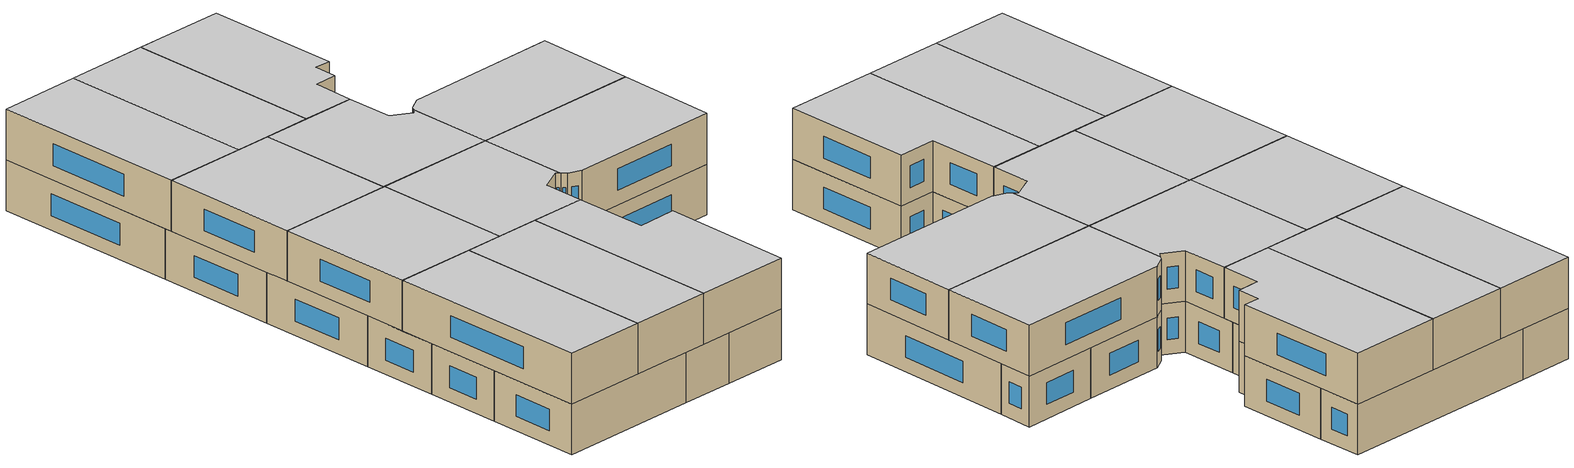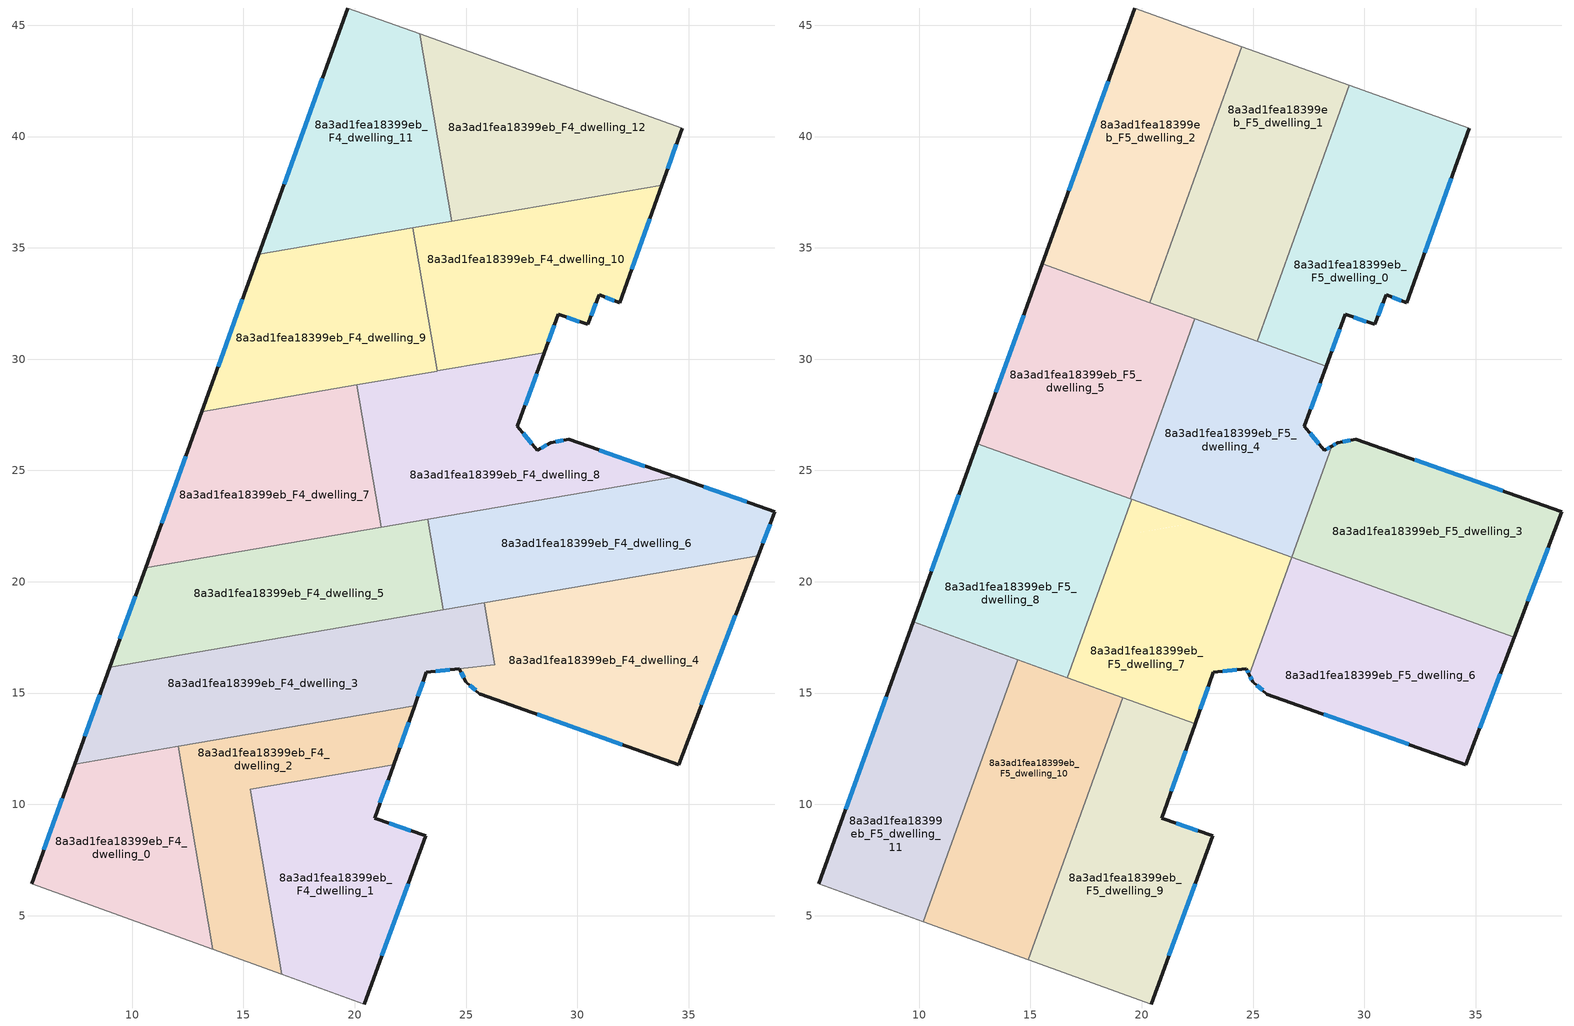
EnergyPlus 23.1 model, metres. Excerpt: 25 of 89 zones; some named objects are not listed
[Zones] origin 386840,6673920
8a3ad1fea18399eb_F4_dwelling_0
 floor to 8a3ad1fea18399eb_F3_dwelling_0 (EU_floor_Construction): 12.06,12.61 13.63,3.48 5.48,6.43 7.42,11.81 z12
 wall outside (EU_wall_Construction): 7.42,11.81 5.48,6.43 z12:15
 wall to 8a3ad1fea18399eb_F4_dwelling_2 (EU_wall_Construction): 13.63,3.48 12.06,12.61 z12:15
 wall adiabatic (EU_wall_Construction): 5.48,6.43 13.63,3.48 z12:15
 wall to 8a3ad1fea18399eb_F4_dwelling_3 (EU_wall_Construction): 12.06,12.61 7.42,11.81 z12:15
 window (EU_Window_Construction): 6.87,10.27 6.04,7.96 z12.86:14.14
8a3ad1fea18399eb_F4_dwelling_1
 floor to 8a3ad1fea18399eb_F3_dwelling_1 (EU_floor_Construction): 21.74,11.78 20.89,9.37 23.18,8.58 20.42,1.03 16.73,2.37 15.3,10.67 z12
 wall outside (EU_wall_Construction): 20.42,1.03 23.18,8.58 20.89,9.37 21.74,11.78 z12:15
 wall to 8a3ad1fea18399eb_F4_dwelling_2 (EU_wall_Construction): 21.74,11.78 15.3,10.67 16.73,2.37 z12:15
 wall adiabatic (EU_wall_Construction): 16.73,2.37 20.42,1.03 z12:15
 window (EU_Window_Construction): 21.13,10.06 21.5,11.09 / 22.53,8.81 21.55,9.15 / 21.21,3.19 22.39,6.43 z12.86:14.14
8a3ad1fea18399eb_F4_dwelling_10
 floor to 8a3ad1fea18399eb_F3_dwelling_10 (EU_floor_Construction): 33.8,37.82 31.91,32.53 30.98,32.88 30.47,31.56 29.15,32.01 28.52,30.29 23.71,29.47 22.6,35.89 z12
 wall outside (EU_wall_Construction): 28.52,30.29 29.15,32.01 30.47,31.56 30.98,32.88 31.91,32.53 33.8,37.82 z12:15
 wall to 8a3ad1fea18399eb_F4_dwelling_9 (EU_wall_Construction): 22.6,35.89 23.71,29.47 z12:15
 wall to 8a3ad1fea18399eb_F4_dwelling_8 (EU_wall_Construction): 23.71,29.47 28.52,30.29 z12:15
 wall to 8a3ad1fea18399eb_F4_dwelling_12 (EU_wall_Construction): 33.8,37.82 24.36,36.2 z12:15
 wall to 8a3ad1fea18399eb_F4_dwelling_11 (EU_wall_Construction): 24.36,36.2 22.6,35.89 z12:15
 window (EU_Window_Construction): 31.25,32.78 31.65,32.63 / 30.62,31.94 30.84,32.51 / 29.53,31.88 30.09,31.69 / 28.7,30.78 28.97,31.52 / 32.45,34.04 33.26,36.31 z12.86:14.14
 ceiling adiabatic (EU_roof_Construction): 27.21,30.07 23.37,31.45 23.71,29.47 z15
8a3ad1fea18399eb_F4_dwelling_11
 floor to 8a3ad1fea18399eb_F3_dwelling_11 (EU_floor_Construction): 22.92,44.61 24.36,36.2 15.68,34.7 19.68,45.77 z12
 wall outside (EU_wall_Construction): 19.68,45.77 15.68,34.7 z12:15
 wall adiabatic (EU_wall_Construction): 22.92,44.61 19.68,45.77 z12:15
 wall to 8a3ad1fea18399eb_F4_dwelling_12 (EU_wall_Construction): 24.36,36.2 22.92,44.61 z12:15
 wall to 8a3ad1fea18399eb_F4_dwelling_9 (EU_wall_Construction): 15.68,34.7 22.6,35.89 z12:15
 window (EU_Window_Construction): 18.53,42.61 16.82,37.86 z12.86:14.14
8a3ad1fea18399eb_F4_dwelling_12
 floor to 8a3ad1fea18399eb_F3_dwelling_12 (EU_floor_Construction): 34.71,40.37 33.8,37.82 24.36,36.2 22.92,44.61 z12
 wall outside (EU_wall_Construction): 33.8,37.82 34.71,40.37 z12:15
 wall adiabatic (EU_wall_Construction): 34.71,40.37 22.92,44.61 z12:15
 window (EU_Window_Construction): 34.06,38.55 34.45,39.64 z12.86:14.14
8a3ad1fea18399eb_F4_dwelling_2
 floor to 8a3ad1fea18399eb_F3_dwelling_2 (EU_floor_Construction): 22.69,14.43 21.74,11.78 15.3,10.67 16.73,2.37 13.63,3.48 12.06,12.61 z12
 wall outside (EU_wall_Construction): 21.74,11.78 22.69,14.43 z12:15
 wall adiabatic (EU_wall_Construction): 13.63,3.48 16.73,2.37 z12:15
 wall to 8a3ad1fea18399eb_F4_dwelling_3 (EU_wall_Construction): 22.69,14.43 12.06,12.61 z12:15
 window (EU_Window_Construction): 22.01,12.54 22.42,13.68 z12.86:14.14
8a3ad1fea18399eb_F4_dwelling_3
 floor to 8a3ad1fea18399eb_F3_dwelling_3 (EU_floor_Construction): 25.82,19.05 26.3,16.27 24.69,16.09 23.22,15.94 22.69,14.43 7.42,11.81 8.99,16.16 z12
 wall outside (EU_wall_Construction): 22.69,14.43 23.22,15.94 24.69,16.09 / 8.99,16.16 7.42,11.81 z12:15
 wall to 8a3ad1fea18399eb_F4_dwelling_4 (EU_wall_Construction): 24.7,16.09 26.3,16.27 25.82,19.05 z12:15
 wall to 8a3ad1fea18399eb_F4_dwelling_5 (EU_wall_Construction): 23.98,18.74 8.99,16.16 z12:15
 wall to 8a3ad1fea18399eb_F4_dwelling_6 (EU_wall_Construction): 25.82,19.05 23.98,18.74 z12:15
 window (EU_Window_Construction): 22.84,14.86 23.07,15.51 / 8.54,14.91 7.87,13.05 / 23.64,15.98 24.27,16.05 z12.86:14.14
8a3ad1fea18399eb_F4_dwelling_4
 floor to 8a3ad1fea18399eb_F3_dwelling_4 (EU_floor_Construction): 38.12,21.17 34.56,11.78 25.66,14.95 25.63,14.96 24.99,15.52 24.7,16.1 26.3,16.27 25.83,19.05 z12
 wall outside (EU_wall_Construction): 24.7,16.09 24.99,15.52 25.63,14.96 25.66,14.95 34.56,11.78 38.12,21.17 z12:15
 wall to 8a3ad1fea18399eb_F4_dwelling_6 (EU_wall_Construction): 38.12,21.17 25.83,19.05 z12:15
 window (EU_Window_Construction): 28.2,14.04 32.01,12.69 / 25.17,15.36 25.44,15.12 / 24.78,15.93 24.91,15.68 / 35.58,14.46 37.11,18.49 z12.86:14.14
 ceiling adiabatic (EU_roof_Construction): 36.73,17.5 38.12,21.17 25.83,19.05 25.88,18.74 26.01,19.08 30.29,19.82 z15
8a3ad1fea18399eb_F4_dwelling_5
 floor to 8a3ad1fea18399eb_F3_dwelling_5 (EU_floor_Construction): 23.28,22.8 23.98,18.74 8.99,16.16 10.6,20.62 z12
 wall outside (EU_wall_Construction): 10.6,20.62 8.99,16.16 z12:15
 wall to 8a3ad1fea18399eb_F4_dwelling_6 (EU_wall_Construction): 23.98,18.74 23.28,22.8 z12:15
 wall to 8a3ad1fea18399eb_F4_dwelling_7 (EU_wall_Construction): 21.2,22.44 10.6,20.62 z12:15
 wall to 8a3ad1fea18399eb_F4_dwelling_8 (EU_wall_Construction): 23.28,22.8 21.2,22.44 z12:15
 window (EU_Window_Construction): 10.14,19.34 9.45,17.43 z12.86:14.14
8a3ad1fea18399eb_F4_dwelling_6
 floor to 8a3ad1fea18399eb_F3_dwelling_6 (EU_floor_Construction): 38.88,23.15 38.12,21.17 23.98,18.74 23.28,22.8 34.41,24.71 z12
 wall outside (EU_wall_Construction): 38.12,21.17 38.88,23.15 34.41,24.71 z12:15
 wall to 8a3ad1fea18399eb_F4_dwelling_8 (EU_wall_Construction): 34.41,24.71 23.28,22.8 z12:15
 window (EU_Window_Construction): 38.34,21.74 38.66,22.59 / 37.6,23.6 35.69,24.27 z12.86:14.14
 ceiling adiabatic (EU_roof_Construction): 26.73,21.1 27.61,23.54 23.28,22.8 23.37,22.32 z15
8a3ad1fea18399eb_F4_dwelling_7
 floor to 8a3ad1fea18399eb_F3_dwelling_7 (EU_floor_Construction): 20.09,28.84 21.2,22.44 10.6,20.62 13.14,27.65 z12
 wall outside (EU_wall_Construction): 13.14,27.65 10.6,20.62 z12:15
 wall to 8a3ad1fea18399eb_F4_dwelling_8 (EU_wall_Construction): 21.2,22.44 20.09,28.84 z12:15
 wall to 8a3ad1fea18399eb_F4_dwelling_9 (EU_wall_Construction): 20.09,28.84 13.14,27.65 z12:15
 window (EU_Window_Construction): 12.41,25.64 11.33,22.63 z12.86:14.14
 ceiling adiabatic (EU_roof_Construction): 21.07,23.14 20.09,28.84 13.14,27.65 10.6,20.62 18.95,22.05 19.54,23.7 z15
8a3ad1fea18399eb_F4_dwelling_8
 floor to 8a3ad1fea18399eb_F3_dwelling_8 (EU_floor_Construction): 34.41,24.71 21.2,22.44 20.09,28.84 28.52,30.29 27.31,26.98 28.21,25.9 28.8,26.25 29.6,26.4 z12
 wall outside (EU_wall_Construction): 34.41,24.71 29.6,26.4 28.8,26.25 28.21,25.9 27.31,26.98 28.52,30.29 z12:15
 wall to 8a3ad1fea18399eb_F4_dwelling_9 (EU_wall_Construction): 23.71,29.47 20.09,28.84 z12:15
 window (EU_Window_Construction): 27.65,27.93 28.17,29.35 / 27.95,26.21 27.57,26.67 / 28.63,26.15 28.38,26 / 29.38,26.36 29.03,26.29 / 33.04,25.2 30.98,25.92 z12.86:14.14
8a3ad1fea18399eb_F4_dwelling_9
 floor to 8a3ad1fea18399eb_F3_dwelling_9 (EU_floor_Construction): 22.6,35.89 23.71,29.47 13.14,27.65 15.68,34.7 z12
 wall outside (EU_wall_Construction): 15.68,34.7 13.14,27.65 z12:15
 window (EU_Window_Construction): 14.95,32.69 13.86,29.66 z12.86:14.14
 ceiling adiabatic (EU_roof_Construction): 23.71,29.47 23.37,31.45 15.53,34.28 13.14,27.65 z15
8a3ad1fea18399eb_F5_dwelling_0
 floor to 8a3ad1fea18399eb_F4_dwelling_10 (EU_floor_Construction): 33.8,37.82 31.91,32.53 30.98,32.88 30.47,31.56 29.15,32.01 28.52,30.29 27.21,30.07 25.18,30.8 27.31,36.7 z15
 floor to 8a3ad1fea18399eb_F4_dwelling_12 (EU_floor_Construction): 34.71,40.37 33.8,37.82 27.31,36.7 29.33,42.31 z15
 floor to 8a3ad1fea18399eb_F4_dwelling_8 (EU_floor_Construction): 28.52,30.29 28.29,29.68 27.21,30.07 z15
 wall outside (EU_wall_Construction): 28.29,29.68 29.15,32.01 30.47,31.56 30.98,32.88 31.91,32.53 34.71,40.37 z15:18
 wall to 8a3ad1fea18399eb_F5_dwelling_1 (EU_wall_Construction): 29.33,42.31 25.18,30.8 z15:18
 wall adiabatic (EU_wall_Construction): 34.71,40.37 29.33,42.31 z15:18
 wall to 8a3ad1fea18399eb_F5_dwelling_4 (EU_wall_Construction): 25.18,30.8 28.29,29.68 z15:18
 window (EU_Window_Construction): 32.71,34.77 33.91,38.13 / 31.25,32.78 31.65,32.63 / 30.62,31.94 30.84,32.51 / 29.53,31.88 30.09,31.69 / 28.54,30.34 28.9,31.34 z15.86:17.14
 ceiling to 8a3ad1fea18399eb_F6_dwelling_0 (EU_floor_Construction): 31.91,32.53 34.71,40.37 29.33,42.31 25.18,30.8 28.29,29.68 29.15,32.01 30.47,31.56 30.98,32.88 z18
8a3ad1fea18399eb_F5_dwelling_1
 floor to 8a3ad1fea18399eb_F4_dwelling_12 (EU_floor_Construction): 29.33,42.31 27.31,36.7 24.36,36.2 23.5,41.25 24.5,44.04 z15
 floor to 8a3ad1fea18399eb_F4_dwelling_10 (EU_floor_Construction): 27.31,36.7 25.18,30.8 23.37,31.45 22.6,35.89 z15
 floor to 8a3ad1fea18399eb_F4_dwelling_11 (EU_floor_Construction): 23.5,41.25 24.36,36.2 21.5,35.7 z15
 floor to 8a3ad1fea18399eb_F4_dwelling_9 (EU_floor_Construction): 22.6,35.89 23.37,31.45 20.36,32.54 21.5,35.7 z15
 wall to 8a3ad1fea18399eb_F5_dwelling_2 (EU_wall_Construction): 24.5,44.04 20.36,32.54 z15:18
 wall adiabatic (EU_wall_Construction): 29.33,42.31 24.5,44.04 z15:18
 wall to 8a3ad1fea18399eb_F5_dwelling_5 (EU_wall_Construction): 20.36,32.54 22.39,31.81 z15:18
 wall to 8a3ad1fea18399eb_F5_dwelling_4 (EU_wall_Construction): 22.39,31.81 25.18,30.8 z15:18
 ceiling to 8a3ad1fea18399eb_F6_dwelling_1 (EU_floor_Construction): 25.18,30.8 29.33,42.31 24.5,44.04 20.36,32.54 z18
8a3ad1fea18399eb_F5_dwelling_10
 floor to 8a3ad1fea18399eb_F4_dwelling_2 (EU_floor_Construction): 18.78,13.76 17.83,11.11 15.3,10.67 16.06,6.22 14.91,3.02 13.63,3.48 12.38,10.77 13.1,12.79 z15
 floor to 8a3ad1fea18399eb_F4_dwelling_0 (EU_floor_Construction): 12.38,10.77 13.63,3.48 10.2,4.72 z15
 floor to 8a3ad1fea18399eb_F4_dwelling_1 (EU_floor_Construction): 17.83,11.11 16.06,6.22 15.3,10.67 z15
 floor to 8a3ad1fea18399eb_F4_dwelling_3 (EU_floor_Construction): 19.15,14.79 18.78,13.76 13.1,12.79 14.44,16.49 z15
 wall to 8a3ad1fea18399eb_F5_dwelling_9 (EU_wall_Construction): 14.91,3.02 19.15,14.79 z15:18
 wall adiabatic (EU_wall_Construction): 10.2,4.72 14.91,3.02 z15:18
 wall to 8a3ad1fea18399eb_F5_dwelling_11 (EU_wall_Construction): 14.44,16.49 10.2,4.72 z15:18
 wall to 8a3ad1fea18399eb_F5_dwelling_7 (EU_wall_Construction): 19.15,14.79 16.66,15.69 z15:18
 wall to 8a3ad1fea18399eb_F5_dwelling_8 (EU_wall_Construction): 16.66,15.69 14.44,16.49 z15:18
 ceiling to 8a3ad1fea18399eb_F6_dwelling_10 (EU_floor_Construction): 14.91,3.02 19.15,14.79 14.44,16.49 10.2,4.72 z18
8a3ad1fea18399eb_F5_dwelling_11
 floor to 8a3ad1fea18399eb_F4_dwelling_0 (EU_floor_Construction): 12.06,12.61 12.38,10.77 10.2,4.72 5.48,6.43 7.42,11.81 z15
 floor to 8a3ad1fea18399eb_F4_dwelling_3 (EU_floor_Construction): 14.44,16.49 13.1,12.79 7.42,11.81 8.99,16.16 13.31,16.9 z15
 floor to 8a3ad1fea18399eb_F4_dwelling_2 (EU_floor_Construction): 13.1,12.79 12.38,10.77 12.06,12.61 z15
 floor to 8a3ad1fea18399eb_F4_dwelling_5 (EU_floor_Construction): 13.31,16.9 8.99,16.16 9.73,18.19 z15
 wall outside (EU_wall_Construction): 9.73,18.19 5.48,6.43 z15:18
 wall adiabatic (EU_wall_Construction): 5.48,6.43 10.2,4.72 z15:18
 wall to 8a3ad1fea18399eb_F5_dwelling_8 (EU_wall_Construction): 14.44,16.49 9.73,18.19 z15:18
 window (EU_Window_Construction): 8.51,14.83 6.69,9.79 z15.86:17.14
 ceiling to 8a3ad1fea18399eb_F6_dwelling_11 (EU_floor_Construction): 10.2,4.72 14.44,16.49 9.73,18.19 5.48,6.43 z18
8a3ad1fea18399eb_F5_dwelling_2
 floor to 8a3ad1fea18399eb_F4_dwelling_11 (EU_floor_Construction): 22.92,44.61 23.5,41.25 21.5,35.7 15.68,34.7 19.68,45.77 z15
 floor to 8a3ad1fea18399eb_F4_dwelling_9 (EU_floor_Construction): 21.5,35.7 20.36,32.54 15.53,34.28 15.68,34.7 z15
 floor to 8a3ad1fea18399eb_F4_dwelling_12 (EU_floor_Construction): 24.5,44.04 23.5,41.25 22.92,44.61 z15
 wall outside (EU_wall_Construction): 19.68,45.77 15.53,34.28 z15:18
 wall adiabatic (EU_wall_Construction): 24.5,44.04 19.68,45.77 z15:18
 wall to 8a3ad1fea18399eb_F5_dwelling_5 (EU_wall_Construction): 15.53,34.28 20.36,32.54 z15:18
 window (EU_Window_Construction): 18.49,42.49 16.71,37.57 z15.86:17.14
 ceiling to 8a3ad1fea18399eb_F6_dwelling_2 (EU_floor_Construction): 20.36,32.54 24.5,44.04 19.68,45.77 15.53,34.28 z18
8a3ad1fea18399eb_F5_dwelling_3
 floor to 8a3ad1fea18399eb_F4_dwelling_6 (EU_floor_Construction): 38.88,23.15 38.12,21.17 30.29,19.82 26.73,21.1 27.61,23.54 34.41,24.71 z15
 floor adiabatic (EU_floor_Construction): 38.12,21.17 36.73,17.5 30.29,19.82 z15
 floor to 8a3ad1fea18399eb_F4_dwelling_8 (EU_floor_Construction): 34.41,24.71 27.61,23.54 28.53,26.09 28.8,26.25 29.6,26.4 z15
 wall outside (EU_wall_Construction): 36.73,17.5 38.88,23.15 29.6,26.4 28.8,26.25 28.53,26.09 z15:18
 wall to 8a3ad1fea18399eb_F5_dwelling_6 (EU_wall_Construction): 26.73,21.1 36.73,17.5 z15:18
 wall to 8a3ad1fea18399eb_F5_dwelling_4 (EU_wall_Construction): 28.53,26.09 26.73,21.1 z15:18
 window (EU_Window_Construction): 37.34,19.11 38.26,21.54 / 28.73,26.21 28.61,26.14 / 29.38,26.36 29.03,26.29 / 36.23,24.08 32.25,25.47 z15.86:17.14
 ceiling to 8a3ad1fea18399eb_F6_dwelling_3 (EU_floor_Construction): 36.73,17.5 38.88,23.15 29.6,26.4 28.8,26.25 28.53,26.09 26.73,21.1 z18
8a3ad1fea18399eb_F5_dwelling_4
 floor to 8a3ad1fea18399eb_F4_dwelling_8 (EU_floor_Construction): 28.29,29.68 27.31,26.98 28.21,25.9 28.53,26.09 27.61,23.54 22.44,22.65 21.07,23.14 20.49,26.54 21.4,29.07 27.21,30.07 z15
 floor adiabatic (EU_floor_Construction): 27.21,30.07 21.4,29.07 20.49,26.54 21.07,23.14 19.47,23.72 22.39,31.81 z15; 27.61,23.54 26.73,21.1 23.37,22.32 23.28,22.8 z15
 floor to 8a3ad1fea18399eb_F4_dwelling_5 (EU_floor_Construction): 23.28,22.8 23.37,22.32 22.44,22.65 z15
 wall outside (EU_wall_Construction): 28.53,26.09 28.21,25.9 27.31,26.98 28.29,29.68 z15:18
 wall to 8a3ad1fea18399eb_F5_dwelling_5 (EU_wall_Construction): 22.39,31.81 19.47,23.72 z15:18
 wall to 8a3ad1fea18399eb_F5_dwelling_7 (EU_wall_Construction): 19.54,23.7 26.73,21.1 z15:18
 wall to 8a3ad1fea18399eb_F5_dwelling_8 (EU_wall_Construction): 19.47,23.72 19.54,23.7 z15:18
 window (EU_Window_Construction): 27.59,27.75 28.01,28.91 / 27.95,26.21 27.57,26.67 / 28.44,26.03 28.3,25.95 z15.86:17.14
 ceiling to 8a3ad1fea18399eb_F6_dwelling_4 (EU_floor_Construction): 26.73,21.1 28.53,26.09 28.21,25.9 27.31,26.98 28.29,29.68 22.39,31.81 19.47,23.72 z18
8a3ad1fea18399eb_F5_dwelling_5
 floor to 8a3ad1fea18399eb_F4_dwelling_8 (EU_floor_Construction): 21.4,29.07 20.49,26.54 20.09,28.84 z15
 floor adiabatic (EU_floor_Construction): 22.39,31.81 21.4,29.07 20.09,28.84 20.49,26.54 19.47,23.72 12.61,26.2 15.53,34.28 z15
 wall outside (EU_wall_Construction): 15.53,34.28 12.61,26.2 z15:18
 wall to 8a3ad1fea18399eb_F5_dwelling_8 (EU_wall_Construction): 12.61,26.2 19.47,23.72 z15:18
 window (EU_Window_Construction): 14.7,31.97 13.45,28.51 z15.86:17.14
 ceiling to 8a3ad1fea18399eb_F6_dwelling_5 (EU_floor_Construction): 19.47,23.72 22.39,31.81 15.53,34.28 12.61,26.2 z18
8a3ad1fea18399eb_F5_dwelling_6
 floor to 8a3ad1fea18399eb_F4_dwelling_4 (EU_floor_Construction): 36.73,17.5 34.56,11.78 25.66,14.95 25.63,14.96 24.99,15.52 24.83,15.83 24.94,16.13 26.3,16.27 25.88,18.74 26.01,19.08 30.29,19.82 z15
 floor to 8a3ad1fea18399eb_F4_dwelling_3 (EU_floor_Construction): 25.88,18.73 26.3,16.27 24.94,16.13 z15
 floor to 8a3ad1fea18399eb_F4_dwelling_6 (EU_floor_Construction): 30.29,19.82 26.01,19.08 26.73,21.1 z15
 wall outside (EU_wall_Construction): 24.83,15.83 24.99,15.52 25.63,14.96 34.56,11.78 36.73,17.5 z15:18
 wall to 8a3ad1fea18399eb_F5_dwelling_7 (EU_wall_Construction): 26.73,21.1 24.83,15.83 z15:18
 window (EU_Window_Construction): 35.18,13.41 36.11,15.86 / 28.18,14.05 32.01,12.69 / 25.17,15.36 25.44,15.12 / 24.88,15.74 24.95,15.61 z15.86:17.14
 ceiling to 8a3ad1fea18399eb_F6_dwelling_6 (EU_floor_Construction): 34.56,11.78 36.73,17.5 26.73,21.1 24.83,15.83 24.99,15.52 25.63,14.96 z18
8a3ad1fea18399eb_F5_dwelling_7
 floor to 8a3ad1fea18399eb_F4_dwelling_3 (EU_floor_Construction): 25.82,19.05 25.88,18.73 24.94,16.12 23.22,15.94 22.69,14.43 20.96,14.14 16.66,15.69 17.34,17.59 z15
 floor to 8a3ad1fea18399eb_F4_dwelling_4 (EU_floor_Construction): 24.94,16.12 24.83,15.83 24.7,16.1 z15
 floor to 8a3ad1fea18399eb_F4_dwelling_5 (EU_floor_Construction): 23.37,22.32 23.98,18.74 17.34,17.59 18.95,22.05 22.44,22.65 z15
 floor to 8a3ad1fea18399eb_F4_dwelling_2 (EU_floor_Construction): 22.69,14.43 22.4,13.62 20.96,14.14 z15
 floor to 8a3ad1fea18399eb_F4_dwelling_6 (EU_floor_Construction): 26.73,21.1 26.01,19.08 23.98,18.74 23.37,22.32 z15
 floor to 8a3ad1fea18399eb_F4_dwelling_7 (EU_floor_Construction): 21.07,23.14 21.2,22.44 18.95,22.05 19.54,23.7 z15
 floor to 8a3ad1fea18399eb_F4_dwelling_8 (EU_floor_Construction): 22.44,22.65 21.2,22.44 21.07,23.14 z15
 floor adiabatic (EU_floor_Construction): 26.01,19.08 25.88,18.74 25.83,19.05 z15
 wall outside (EU_wall_Construction): 22.4,13.62 23.22,15.94 24.7,16.09 24.83,15.83 z15:18
 wall to 8a3ad1fea18399eb_F5_dwelling_8 (EU_wall_Construction): 19.54,23.7 16.66,15.69 z15:18
 wall to 8a3ad1fea18399eb_F5_dwelling_9 (EU_wall_Construction): 19.15,14.79 22.4,13.62 z15:18
 window (EU_Window_Construction): 24.74,16.02 24.79,15.91 / 23.64,15.98 24.28,16.05 / 22.63,14.28 22.99,15.28 z15.86:17.14
 ceiling to 8a3ad1fea18399eb_F6_dwelling_7 (EU_floor_Construction): 24.83,15.83 26.73,21.1 19.54,23.7 16.66,15.69 22.4,13.62 23.22,15.94 24.7,16.09 z18
8a3ad1fea18399eb_F5_dwelling_8
 floor to 8a3ad1fea18399eb_F4_dwelling_5 (EU_floor_Construction): 18.95,22.05 17.34,17.59 13.31,16.9 9.73,18.19 10.6,20.62 z15
 floor adiabatic (EU_floor_Construction): 19.54,23.7 18.95,22.05 10.6,20.62 12.61,26.2 z15
 floor to 8a3ad1fea18399eb_F4_dwelling_3 (EU_floor_Construction): 17.34,17.59 16.66,15.69 13.31,16.9 z15
 wall outside (EU_wall_Construction): 12.61,26.2 9.73,18.19 z15:18
 window (EU_Window_Construction): 11.79,23.91 10.55,20.48 z15.86:17.14
 ceiling to 8a3ad1fea18399eb_F6_dwelling_8 (EU_floor_Construction): 16.66,15.69 19.54,23.7 12.61,26.2 9.73,18.19 z18
8a3ad1fea18399eb_F5_dwelling_9
 floor to 8a3ad1fea18399eb_F4_dwelling_1 (EU_floor_Construction): 21.74,11.78 20.89,9.37 23.18,8.58 20.42,1.03 16.73,2.37 16.06,6.22 17.83,11.11 z15
 floor to 8a3ad1fea18399eb_F4_dwelling_2 (EU_floor_Construction): 22.4,13.62 21.74,11.78 17.83,11.11 18.78,13.76 20.96,14.14 z15; 16.06,6.22 16.73,2.37 14.91,3.02 z15
 floor to 8a3ad1fea18399eb_F4_dwelling_3 (EU_floor_Construction): 20.96,14.14 18.78,13.76 19.15,14.79 z15
 wall outside (EU_wall_Construction): 20.42,1.03 23.18,8.58 20.89,9.37 22.4,13.62 z15:18
 wall adiabatic (EU_wall_Construction): 14.91,3.02 20.42,1.03 z15:18
 window (EU_Window_Construction): 21.32,10.59 21.97,12.41 / 22.53,8.81 21.55,9.15 / 21.21,3.19 22.39,6.43 z15.86:17.14
 ceiling to 8a3ad1fea18399eb_F6_dwelling_9 (EU_floor_Construction): 20.42,1.03 23.18,8.58 20.89,9.37 22.4,13.62 19.15,14.79 14.91,3.02 z18
[Building]
EU S2 Campaign: North Axis=0; Terrain=City; Solar Distribution=FullExterior
[Site:Location]
Helsinki-Vantaa.AP: Latitude=60.317; Longitude=24.963; Time Zone=2; Elevation=54.6
[SizingPeriod:WeatherFileDays]
AnnualSizingPeriod: Begin Month=1; Begin Day of Month=1; End Month=12; End Day of Month=31; Day of Week for Start Day=Monday; Use Weather File Daylight Saving Period=No; Use Weather File Rain and Snow Indicators=No
[MATERIAL]
EU_InternalMass_Material: Roughness=MediumRough; Thickness=0.1; Conductivity=1; Density=1800; Specific Heat=900; Thermal Absorptance=0.9; Solar Absorptance=0.7; Visible Absorptance=0.7
[MATERIAL:NOMASS] Roughness=MediumRough; Thermal Absorptance=0.9; Solar Absorptance=0.7; Visible Absorptance=0.7
Name | Thermal Resistance
EU_wall_NoMass | 1.10183
EU_roof_NoMass; EU_floor_NoMass | 1.70606
[WINDOWMATERIAL:SIMPLEGLAZINGSYSTEM]
EU_Window_SimpleGlazing: UFactor=3.11035; Solar Heat Gain Coefficient=0.8; Visible Transmittance=0.8
[CONSTRUCTION]
EU_wall_Construction: EU_wall_NoMass
EU_roof_Construction: EU_roof_NoMass
EU_floor_Construction: EU_floor_NoMass
EU_Window_Construction: EU_Window_SimpleGlazing
EU_InternalMass_Construction: EU_InternalMass_Material
[ZONE] Type=1; Multiplier=1; Ceiling Height=autocalculate; Floor Area=autocalculate; Part of Total Floor Area=Yes
Name | Volume
8a3ad1fea18399eb_F4_dwelling_0 | 139.704
8a3ad1fea18399eb_F5_dwelling_0 | 188.061
8a3ad1fea18399eb_F4_dwelling_1 | 165.212
8a3ad1fea18399eb_F5_dwelling_1 | 188.112
8a3ad1fea18399eb_F4_dwelling_10 | 173.615
8a3ad1fea18399eb_F5_dwelling_10 | 188.064
8a3ad1fea18399eb_F4_dwelling_11 | 173.622
8a3ad1fea18399eb_F5_dwelling_11 | 188.051
8a3ad1fea18399eb_F4_dwelling_12 | 173.599
8a3ad1fea18399eb_F4_dwelling_2 | 139.725
8a3ad1fea18399eb_F5_dwelling_2 | 188.063
8a3ad1fea18399eb_F4_dwelling_3 | 206.109
8a3ad1fea18399eb_F5_dwelling_3 | 191.34
8a3ad1fea18399eb_F4_dwelling_4 | 217.296
8a3ad1fea18399eb_F5_dwelling_4 | 184.802
8a3ad1fea18399eb_F4_dwelling_5 | 173.637
8a3ad1fea18399eb_F5_dwelling_5 | 188.065
8a3ad1fea18399eb_F4_dwelling_6 | 173.614
8a3ad1fea18399eb_F5_dwelling_6 | 194.025
8a3ad1fea18399eb_F4_dwelling_7; 8a3ad1fea18399eb_F4_dwelling_8 | 173.591
8a3ad1fea18399eb_F5_dwelling_7 | 182.13
8a3ad1fea18399eb_F5_dwelling_8 | 188.081
8a3ad1fea18399eb_F4_dwelling_9 | 173.61
8a3ad1fea18399eb_F5_dwelling_9 | 188.106
[INTERNALMASS] Construction=EU_InternalMass_Construction
Name | Zone or ZoneList | Surface Area
8a3ad1fea18399eb_F4_dwelling_0_EU_InternalMass | 8a3ad1fea18399eb_F4_dwelling_0 | 46.5657
8a3ad1fea18399eb_F4_dwelling_1_EU_InternalMass | 8a3ad1fea18399eb_F4_dwelling_1 | 55.0704
8a3ad1fea18399eb_F4_dwelling_2_EU_InternalMass | 8a3ad1fea18399eb_F4_dwelling_2 | 46.5749
8a3ad1fea18399eb_F4_dwelling_3_EU_InternalMass | 8a3ad1fea18399eb_F4_dwelling_3 | 68.6977
8a3ad1fea18399eb_F4_dwelling_4_EU_InternalMass | 8a3ad1fea18399eb_F4_dwelling_4 | 72.4347
8a3ad1fea18399eb_F4_dwelling_5_EU_InternalMass | 8a3ad1fea18399eb_F4_dwelling_5 | 57.8784
8a3ad1fea18399eb_F4_dwelling_6_EU_InternalMass | 8a3ad1fea18399eb_F4_dwelling_6 | 57.871
8a3ad1fea18399eb_F4_dwelling_7_EU_InternalMass | 8a3ad1fea18399eb_F4_dwelling_7 | 57.8636
8a3ad1fea18399eb_F4_dwelling_8_EU_InternalMass | 8a3ad1fea18399eb_F4_dwelling_8 | 57.8677
8a3ad1fea18399eb_F4_dwelling_9_EU_InternalMass | 8a3ad1fea18399eb_F4_dwelling_9 | 57.87
8a3ad1fea18399eb_F4_dwelling_10_EU_InternalMass | 8a3ad1fea18399eb_F4_dwelling_10 | 57.8731
8a3ad1fea18399eb_F4_dwelling_11_EU_InternalMass | 8a3ad1fea18399eb_F4_dwelling_11 | 57.8731
8a3ad1fea18399eb_F4_dwelling_12_EU_InternalMass | 8a3ad1fea18399eb_F4_dwelling_12 | 57.8641
8a3ad1fea18399eb_F5_dwelling_0_EU_InternalMass | 8a3ad1fea18399eb_F5_dwelling_0 | 62.6871
8a3ad1fea18399eb_F5_dwelling_1_EU_InternalMass | 8a3ad1fea18399eb_F5_dwelling_1 | 62.704
8a3ad1fea18399eb_F5_dwelling_2_EU_InternalMass | 8a3ad1fea18399eb_F5_dwelling_2 | 62.6876
8a3ad1fea18399eb_F5_dwelling_3_EU_InternalMass | 8a3ad1fea18399eb_F5_dwelling_3 | 63.7802
8a3ad1fea18399eb_F5_dwelling_4_EU_InternalMass | 8a3ad1fea18399eb_F5_dwelling_4 | 61.6008
8a3ad1fea18399eb_F5_dwelling_5_EU_InternalMass | 8a3ad1fea18399eb_F5_dwelling_5 | 62.6883
8a3ad1fea18399eb_F5_dwelling_6_EU_InternalMass | 8a3ad1fea18399eb_F5_dwelling_6 | 64.6752
8a3ad1fea18399eb_F5_dwelling_7_EU_InternalMass | 8a3ad1fea18399eb_F5_dwelling_7 | 60.7102
8a3ad1fea18399eb_F5_dwelling_8_EU_InternalMass | 8a3ad1fea18399eb_F5_dwelling_8 | 62.6936
8a3ad1fea18399eb_F5_dwelling_9_EU_InternalMass | 8a3ad1fea18399eb_F5_dwelling_9 | 62.7019
8a3ad1fea18399eb_F5_dwelling_10_EU_InternalMass | 8a3ad1fea18399eb_F5_dwelling_10 | 62.6881
8a3ad1fea18399eb_F5_dwelling_11_EU_InternalMass | 8a3ad1fea18399eb_F5_dwelling_11 | 62.6837
[OTHEREQUIPMENT] Fuel Type=Electricity; Design Level Calculation Method=Watts/Area; Power per Zone Floor Area=1; Fraction Latent=0; Fraction Radiant=0; Fraction Lost=0; Carbon Dioxide Generation Rate=0; EndUse Subcategory=EU_Step8_InternalGains
Name | Zone or ZoneList or Space or SpaceList | Schedule
EU_Step8_InternalGain_8a3ad1fea18399eb_F4_dwelling_0_f000 | 8a3ad1fea18399eb_F4_dwelling_0 | EU_Step8_GainSchedule_8a3ad1fea18399eb_F4_dwelling_0_f000
EU_Step8_InternalGain_8a3ad1fea18399eb_F4_dwelling_1_f000 | 8a3ad1fea18399eb_F4_dwelling_1 | EU_Step8_GainSchedule_8a3ad1fea18399eb_F4_dwelling_1_f000
EU_Step8_InternalGain_8a3ad1fea18399eb_F4_dwelling_2_f000 | 8a3ad1fea18399eb_F4_dwelling_2 | EU_Step8_GainSchedule_8a3ad1fea18399eb_F4_dwelling_2_f000
EU_Step8_InternalGain_8a3ad1fea18399eb_F4_dwelling_3_f000 | 8a3ad1fea18399eb_F4_dwelling_3 | EU_Step8_GainSchedule_8a3ad1fea18399eb_F4_dwelling_3_f000
EU_Step8_InternalGain_8a3ad1fea18399eb_F4_dwelling_4_f000 | 8a3ad1fea18399eb_F4_dwelling_4 | EU_Step8_GainSchedule_8a3ad1fea18399eb_F4_dwelling_4_f000
EU_Step8_InternalGain_8a3ad1fea18399eb_F4_dwelling_5_f000 | 8a3ad1fea18399eb_F4_dwelling_5 | EU_Step8_GainSchedule_8a3ad1fea18399eb_F4_dwelling_5_f000
EU_Step8_InternalGain_8a3ad1fea18399eb_F4_dwelling_6_f000 | 8a3ad1fea18399eb_F4_dwelling_6 | EU_Step8_GainSchedule_8a3ad1fea18399eb_F4_dwelling_6_f000
EU_Step8_InternalGain_8a3ad1fea18399eb_F4_dwelling_7_f000 | 8a3ad1fea18399eb_F4_dwelling_7 | EU_Step8_GainSchedule_8a3ad1fea18399eb_F4_dwelling_7_f000
EU_Step8_InternalGain_8a3ad1fea18399eb_F4_dwelling_8_f000 | 8a3ad1fea18399eb_F4_dwelling_8 | EU_Step8_GainSchedule_8a3ad1fea18399eb_F4_dwelling_8_f000
EU_Step8_InternalGain_8a3ad1fea18399eb_F4_dwelling_9_f000 | 8a3ad1fea18399eb_F4_dwelling_9 | EU_Step8_GainSchedule_8a3ad1fea18399eb_F4_dwelling_9_f000
EU_Step8_InternalGain_8a3ad1fea18399eb_F4_dwelling_10_f000 | 8a3ad1fea18399eb_F4_dwelling_10 | EU_Step8_GainSchedule_8a3ad1fea18399eb_F4_dwelling_10_f000
EU_Step8_InternalGain_8a3ad1fea18399eb_F4_dwelling_11_f000 | 8a3ad1fea18399eb_F4_dwelling_11 | EU_Step8_GainSchedule_8a3ad1fea18399eb_F4_dwelling_11_f000
EU_Step8_InternalGain_8a3ad1fea18399eb_F4_dwelling_12_f000 | 8a3ad1fea18399eb_F4_dwelling_12 | EU_Step8_GainSchedule_8a3ad1fea18399eb_F4_dwelling_12_f000
EU_Step8_InternalGain_8a3ad1fea18399eb_F5_dwelling_0_f000 | 8a3ad1fea18399eb_F5_dwelling_0 | EU_Step8_GainSchedule_8a3ad1fea18399eb_F5_dwelling_0_f000
EU_Step8_InternalGain_8a3ad1fea18399eb_F5_dwelling_1_f000 | 8a3ad1fea18399eb_F5_dwelling_1 | EU_Step8_GainSchedule_8a3ad1fea18399eb_F5_dwelling_1_f000
EU_Step8_InternalGain_8a3ad1fea18399eb_F5_dwelling_2_f000 | 8a3ad1fea18399eb_F5_dwelling_2 | EU_Step8_GainSchedule_8a3ad1fea18399eb_F5_dwelling_2_f000
EU_Step8_InternalGain_8a3ad1fea18399eb_F5_dwelling_3_f000 | 8a3ad1fea18399eb_F5_dwelling_3 | EU_Step8_GainSchedule_8a3ad1fea18399eb_F5_dwelling_3_f000
EU_Step8_InternalGain_8a3ad1fea18399eb_F5_dwelling_4_f000 | 8a3ad1fea18399eb_F5_dwelling_4 | EU_Step8_GainSchedule_8a3ad1fea18399eb_F5_dwelling_4_f000
EU_Step8_InternalGain_8a3ad1fea18399eb_F5_dwelling_5_f000 | 8a3ad1fea18399eb_F5_dwelling_5 | EU_Step8_GainSchedule_8a3ad1fea18399eb_F5_dwelling_5_f000
EU_Step8_InternalGain_8a3ad1fea18399eb_F5_dwelling_6_f000 | 8a3ad1fea18399eb_F5_dwelling_6 | EU_Step8_GainSchedule_8a3ad1fea18399eb_F5_dwelling_6_f000
EU_Step8_InternalGain_8a3ad1fea18399eb_F5_dwelling_7_f000 | 8a3ad1fea18399eb_F5_dwelling_7 | EU_Step8_GainSchedule_8a3ad1fea18399eb_F5_dwelling_7_f000
EU_Step8_InternalGain_8a3ad1fea18399eb_F5_dwelling_8_f000 | 8a3ad1fea18399eb_F5_dwelling_8 | EU_Step8_GainSchedule_8a3ad1fea18399eb_F5_dwelling_8_f000
EU_Step8_InternalGain_8a3ad1fea18399eb_F5_dwelling_9_f000 | 8a3ad1fea18399eb_F5_dwelling_9 | EU_Step8_GainSchedule_8a3ad1fea18399eb_F5_dwelling_9_f000
EU_Step8_InternalGain_8a3ad1fea18399eb_F5_dwelling_10_f000 | 8a3ad1fea18399eb_F5_dwelling_10 | EU_Step8_GainSchedule_8a3ad1fea18399eb_F5_dwelling_10_f000
EU_Step8_InternalGain_8a3ad1fea18399eb_F5_dwelling_11_f000 | 8a3ad1fea18399eb_F5_dwelling_11 | EU_Step8_GainSchedule_8a3ad1fea18399eb_F5_dwelling_11_f000
[ZONEVENTILATION:DESIGNFLOWRATE] Schedule=EU_AlwaysOn; Design Flow Rate Calculation Method=AirChanges/Hour; Air Changes per Hour=0.756316; Ventilation Type=Natural; Fan Pressure Rise=0; Fan Total Efficiency=1; Constant Term Coefficient=1; Temperature Term Coefficient=0; Velocity Term Coefficient=0; Velocity Squared Term Coefficient=0; Minimum Indoor Temperature=-100; Maximum Indoor Temperature=100; Delta Temperature=-100; Minimum Outdoor Temperature=-100; Maximum Outdoor Temperature=100; Maximum Wind Speed=40
Name | Zone or ZoneList or Space or SpaceList
EU_ConstantAir_8a3ad1fea18399eb_F4_dwelling_0 | 8a3ad1fea18399eb_F4_dwelling_0
EU_ConstantAir_8a3ad1fea18399eb_F4_dwelling_1 | 8a3ad1fea18399eb_F4_dwelling_1
EU_ConstantAir_8a3ad1fea18399eb_F4_dwelling_2 | 8a3ad1fea18399eb_F4_dwelling_2
EU_ConstantAir_8a3ad1fea18399eb_F4_dwelling_3 | 8a3ad1fea18399eb_F4_dwelling_3
EU_ConstantAir_8a3ad1fea18399eb_F4_dwelling_4 | 8a3ad1fea18399eb_F4_dwelling_4
EU_ConstantAir_8a3ad1fea18399eb_F4_dwelling_5 | 8a3ad1fea18399eb_F4_dwelling_5
EU_ConstantAir_8a3ad1fea18399eb_F4_dwelling_6 | 8a3ad1fea18399eb_F4_dwelling_6
EU_ConstantAir_8a3ad1fea18399eb_F4_dwelling_7 | 8a3ad1fea18399eb_F4_dwelling_7
EU_ConstantAir_8a3ad1fea18399eb_F4_dwelling_8 | 8a3ad1fea18399eb_F4_dwelling_8
EU_ConstantAir_8a3ad1fea18399eb_F4_dwelling_9 | 8a3ad1fea18399eb_F4_dwelling_9
EU_ConstantAir_8a3ad1fea18399eb_F4_dwelling_10 | 8a3ad1fea18399eb_F4_dwelling_10
EU_ConstantAir_8a3ad1fea18399eb_F4_dwelling_11 | 8a3ad1fea18399eb_F4_dwelling_11
EU_ConstantAir_8a3ad1fea18399eb_F4_dwelling_12 | 8a3ad1fea18399eb_F4_dwelling_12
EU_ConstantAir_8a3ad1fea18399eb_F5_dwelling_0 | 8a3ad1fea18399eb_F5_dwelling_0
EU_ConstantAir_8a3ad1fea18399eb_F5_dwelling_1 | 8a3ad1fea18399eb_F5_dwelling_1
EU_ConstantAir_8a3ad1fea18399eb_F5_dwelling_2 | 8a3ad1fea18399eb_F5_dwelling_2
EU_ConstantAir_8a3ad1fea18399eb_F5_dwelling_3 | 8a3ad1fea18399eb_F5_dwelling_3
EU_ConstantAir_8a3ad1fea18399eb_F5_dwelling_4 | 8a3ad1fea18399eb_F5_dwelling_4
EU_ConstantAir_8a3ad1fea18399eb_F5_dwelling_5 | 8a3ad1fea18399eb_F5_dwelling_5
EU_ConstantAir_8a3ad1fea18399eb_F5_dwelling_6 | 8a3ad1fea18399eb_F5_dwelling_6
EU_ConstantAir_8a3ad1fea18399eb_F5_dwelling_7 | 8a3ad1fea18399eb_F5_dwelling_7
EU_ConstantAir_8a3ad1fea18399eb_F5_dwelling_8 | 8a3ad1fea18399eb_F5_dwelling_8
EU_ConstantAir_8a3ad1fea18399eb_F5_dwelling_9 | 8a3ad1fea18399eb_F5_dwelling_9
EU_ConstantAir_8a3ad1fea18399eb_F5_dwelling_10 | 8a3ad1fea18399eb_F5_dwelling_10
EU_ConstantAir_8a3ad1fea18399eb_F5_dwelling_11 | 8a3ad1fea18399eb_F5_dwelling_11
[HVACTEMPLATE:ZONE:IDEALLOADSAIRSYSTEM] System Availability Schedule=EU_AlwaysOn; Maximum Heating Supply Air Temperature=50; Minimum Cooling Supply Air Temperature=13; Maximum Heating Supply Air Humidity Ratio=0.0156; Minimum Cooling Supply Air Humidity Ratio=0.0077; Heating Limit=NoLimit; Cooling Limit=NoLimit; Heating Availability Schedule=EU_AlwaysOn; Cooling Availability Schedule=EU_CoolingOff; Dehumidification Control Type=ConstantSensibleHeatRatio; Cooling Sensible Heat Ratio=0.7; Dehumidification Setpoint=60; Humidification Control Type=None; Humidification Setpoint=30; Outdoor Air Method=None; Outdoor Air Flow Rate per Person=0.00944; Outdoor Air Flow Rate per Zone Floor Area=0; Outdoor Air Flow Rate per Zone=0; Demand Controlled Ventilation Type=None; Outdoor Air Economizer Type=NoEconomizer; Heat Recovery Type=None; Sensible Heat Recovery Effectiveness=0.7; Latent Heat Recovery Effectiveness=0.65
Name | Template Thermostat
8a3ad1fea18399eb_F4_dwelling_0 | EU_HeatOnly_8a3ad1fea18399eb_F4_dwelling_0
8a3ad1fea18399eb_F4_dwelling_1 | EU_HeatOnly_8a3ad1fea18399eb_F4_dwelling_1
8a3ad1fea18399eb_F4_dwelling_2 | EU_HeatOnly_8a3ad1fea18399eb_F4_dwelling_2
8a3ad1fea18399eb_F4_dwelling_3 | EU_HeatOnly_8a3ad1fea18399eb_F4_dwelling_3
8a3ad1fea18399eb_F4_dwelling_4 | EU_HeatOnly_8a3ad1fea18399eb_F4_dwelling_4
8a3ad1fea18399eb_F4_dwelling_5 | EU_HeatOnly_8a3ad1fea18399eb_F4_dwelling_5
8a3ad1fea18399eb_F4_dwelling_6 | EU_HeatOnly_8a3ad1fea18399eb_F4_dwelling_6
8a3ad1fea18399eb_F4_dwelling_7 | EU_HeatOnly_8a3ad1fea18399eb_F4_dwelling_7
8a3ad1fea18399eb_F4_dwelling_8 | EU_HeatOnly_8a3ad1fea18399eb_F4_dwelling_8
8a3ad1fea18399eb_F4_dwelling_9 | EU_HeatOnly_8a3ad1fea18399eb_F4_dwelling_9
8a3ad1fea18399eb_F4_dwelling_10 | EU_HeatOnly_8a3ad1fea18399eb_F4_dwelling_10
8a3ad1fea18399eb_F4_dwelling_11 | EU_HeatOnly_8a3ad1fea18399eb_F4_dwelling_11
8a3ad1fea18399eb_F4_dwelling_12 | EU_HeatOnly_8a3ad1fea18399eb_F4_dwelling_12
8a3ad1fea18399eb_F5_dwelling_0 | EU_HeatOnly_8a3ad1fea18399eb_F5_dwelling_0
8a3ad1fea18399eb_F5_dwelling_1 | EU_HeatOnly_8a3ad1fea18399eb_F5_dwelling_1
8a3ad1fea18399eb_F5_dwelling_2 | EU_HeatOnly_8a3ad1fea18399eb_F5_dwelling_2
8a3ad1fea18399eb_F5_dwelling_3 | EU_HeatOnly_8a3ad1fea18399eb_F5_dwelling_3
8a3ad1fea18399eb_F5_dwelling_4 | EU_HeatOnly_8a3ad1fea18399eb_F5_dwelling_4
8a3ad1fea18399eb_F5_dwelling_5 | EU_HeatOnly_8a3ad1fea18399eb_F5_dwelling_5
8a3ad1fea18399eb_F5_dwelling_6 | EU_HeatOnly_8a3ad1fea18399eb_F5_dwelling_6
8a3ad1fea18399eb_F5_dwelling_7 | EU_HeatOnly_8a3ad1fea18399eb_F5_dwelling_7
8a3ad1fea18399eb_F5_dwelling_8 | EU_HeatOnly_8a3ad1fea18399eb_F5_dwelling_8
8a3ad1fea18399eb_F5_dwelling_9 | EU_HeatOnly_8a3ad1fea18399eb_F5_dwelling_9
8a3ad1fea18399eb_F5_dwelling_10 | EU_HeatOnly_8a3ad1fea18399eb_F5_dwelling_10
8a3ad1fea18399eb_F5_dwelling_11 | EU_HeatOnly_8a3ad1fea18399eb_F5_dwelling_11
[SIZING:ZONE] Zone Cooling Design Supply Air Temperature Input Method=SupplyAirTemperature; Zone Cooling Design Supply Air Temperature=13; Zone Heating Design Supply Air Temperature Input Method=SupplyAirTemperature; Zone Heating Design Supply Air Temperature=50; Zone Cooling Design Supply Air Humidity Ratio=0.008; Zone Heating Design Supply Air Humidity Ratio=0.008; Cooling Design Air Flow Method=DesignDay; Cooling Design Air Flow Rate=0; Cooling Minimum Air Flow per Zone Floor Area=0.000762; Cooling Minimum Air Flow=0; Cooling Minimum Air Flow Fraction=0.2; Heating Design Air Flow Method=DesignDay; Heating Design Air Flow Rate=0; Heating Maximum Air Flow per Zone Floor Area=0.002032; Heating Maximum Air Flow=0.141576; Heating Maximum Air Flow Fraction=0.3; Account for Dedicated Outdoor Air System=No; Dedicated Outdoor Air System Control Strategy=NeutralSupplyAir; Dedicated Outdoor Air Low Setpoint Temperature for Design=autosize; Dedicated Outdoor Air High Setpoint Temperature for Design=autosize; Zone Load Sizing Method=Sensible Load Only No Latent Load; Zone Latent Cooling Design Supply Air Humidity Ratio Input Method=HumidityRatioDifference; Zone Cooling Design Supply Air Humidity Ratio Difference=0.005; Zone Latent Heating Design Supply Air Humidity Ratio Input Method=HumidityRatioDifference; Zone Humidification Design Supply Air Humidity Ratio Difference=0.005
8a3ad1fea18399eb_F4_dwelling_0; 8a3ad1fea18399eb_F4_dwelling_1; 8a3ad1fea18399eb_F4_dwelling_2; 8a3ad1fea18399eb_F4_dwelling_3; 8a3ad1fea18399eb_F4_dwelling_4; 8a3ad1fea18399eb_F4_dwelling_5; 8a3ad1fea18399eb_F4_dwelling_6; 8a3ad1fea18399eb_F4_dwelling_7; 8a3ad1fea18399eb_F4_dwelling_8; 8a3ad1fea18399eb_F4_dwelling_9; 8a3ad1fea18399eb_F4_dwelling_10; 8a3ad1fea18399eb_F4_dwelling_11; 8a3ad1fea18399eb_F4_dwelling_12; 8a3ad1fea18399eb_F5_dwelling_0; 8a3ad1fea18399eb_F5_dwelling_1; 8a3ad1fea18399eb_F5_dwelling_2; 8a3ad1fea18399eb_F5_dwelling_3; 8a3ad1fea18399eb_F5_dwelling_4; 8a3ad1fea18399eb_F5_dwelling_5; 8a3ad1fea18399eb_F5_dwelling_6; 8a3ad1fea18399eb_F5_dwelling_7; 8a3ad1fea18399eb_F5_dwelling_8; 8a3ad1fea18399eb_F5_dwelling_9; 8a3ad1fea18399eb_F5_dwelling_10; 8a3ad1fea18399eb_F5_dwelling_11
[SCHEDULE:CONSTANT]
Name | Hourly Value
EU_AlwaysOn | 1
EU_CoolingOff | 0
[SCHEDULE:FILE] Column Number=1; Rows to Skip at Top=0; Number of Hours of Data=8760; Column Separator=Comma; Interpolate to Timestep=No; Minutes per Item=60; Adjust Schedule for Daylight Savings=Yes
Name | File
EU_Step8_GainSchedule_8a3ad1fea18399eb_F4_dwelling_0_f000 | ../../schedules/8a3ad1fea18399eb/8a3ad1fea18399eb_F4_dwelling_0_f000_gain.csv
EU_Step8_GainSchedule_8a3ad1fea18399eb_F4_dwelling_1_f000 | ../../schedules/8a3ad1fea18399eb/8a3ad1fea18399eb_F4_dwelling_1_f000_gain.csv
EU_Step8_GainSchedule_8a3ad1fea18399eb_F4_dwelling_2_f000 | ../../schedules/8a3ad1fea18399eb/8a3ad1fea18399eb_F4_dwelling_2_f000_gain.csv
EU_Step8_GainSchedule_8a3ad1fea18399eb_F4_dwelling_3_f000 | ../../schedules/8a3ad1fea18399eb/8a3ad1fea18399eb_F4_dwelling_3_f000_gain.csv
EU_Step8_GainSchedule_8a3ad1fea18399eb_F4_dwelling_4_f000 | ../../schedules/8a3ad1fea18399eb/8a3ad1fea18399eb_F4_dwelling_4_f000_gain.csv
EU_Step8_GainSchedule_8a3ad1fea18399eb_F4_dwelling_5_f000 | ../../schedules/8a3ad1fea18399eb/8a3ad1fea18399eb_F4_dwelling_5_f000_gain.csv
EU_Step8_GainSchedule_8a3ad1fea18399eb_F4_dwelling_6_f000 | ../../schedules/8a3ad1fea18399eb/8a3ad1fea18399eb_F4_dwelling_6_f000_gain.csv
EU_Step8_GainSchedule_8a3ad1fea18399eb_F4_dwelling_7_f000 | ../../schedules/8a3ad1fea18399eb/8a3ad1fea18399eb_F4_dwelling_7_f000_gain.csv
EU_Step8_GainSchedule_8a3ad1fea18399eb_F4_dwelling_8_f000 | ../../schedules/8a3ad1fea18399eb/8a3ad1fea18399eb_F4_dwelling_8_f000_gain.csv
EU_Step8_GainSchedule_8a3ad1fea18399eb_F4_dwelling_9_f000 | ../../schedules/8a3ad1fea18399eb/8a3ad1fea18399eb_F4_dwelling_9_f000_gain.csv
EU_Step8_GainSchedule_8a3ad1fea18399eb_F4_dwelling_10_f000 | ../../schedules/8a3ad1fea18399eb/8a3ad1fea18399eb_F4_dwelling_10_f000_gain.csv
EU_Step8_GainSchedule_8a3ad1fea18399eb_F4_dwelling_11_f000 | ../../schedules/8a3ad1fea18399eb/8a3ad1fea18399eb_F4_dwelling_11_f000_gain.csv
EU_Step8_GainSchedule_8a3ad1fea18399eb_F4_dwelling_12_f000 | ../../schedules/8a3ad1fea18399eb/8a3ad1fea18399eb_F4_dwelling_12_f000_gain.csv
EU_Step8_GainSchedule_8a3ad1fea18399eb_F5_dwelling_0_f000 | ../../schedules/8a3ad1fea18399eb/8a3ad1fea18399eb_F5_dwelling_0_f000_gain.csv
EU_Step8_GainSchedule_8a3ad1fea18399eb_F5_dwelling_1_f000 | ../../schedules/8a3ad1fea18399eb/8a3ad1fea18399eb_F5_dwelling_1_f000_gain.csv
EU_Step8_GainSchedule_8a3ad1fea18399eb_F5_dwelling_2_f000 | ../../schedules/8a3ad1fea18399eb/8a3ad1fea18399eb_F5_dwelling_2_f000_gain.csv
EU_Step8_GainSchedule_8a3ad1fea18399eb_F5_dwelling_3_f000 | ../../schedules/8a3ad1fea18399eb/8a3ad1fea18399eb_F5_dwelling_3_f000_gain.csv
EU_Step8_GainSchedule_8a3ad1fea18399eb_F5_dwelling_4_f000 | ../../schedules/8a3ad1fea18399eb/8a3ad1fea18399eb_F5_dwelling_4_f000_gain.csv
EU_Step8_GainSchedule_8a3ad1fea18399eb_F5_dwelling_5_f000 | ../../schedules/8a3ad1fea18399eb/8a3ad1fea18399eb_F5_dwelling_5_f000_gain.csv
EU_Step8_GainSchedule_8a3ad1fea18399eb_F5_dwelling_6_f000 | ../../schedules/8a3ad1fea18399eb/8a3ad1fea18399eb_F5_dwelling_6_f000_gain.csv
EU_Step8_GainSchedule_8a3ad1fea18399eb_F5_dwelling_7_f000 | ../../schedules/8a3ad1fea18399eb/8a3ad1fea18399eb_F5_dwelling_7_f000_gain.csv
EU_Step8_GainSchedule_8a3ad1fea18399eb_F5_dwelling_8_f000 | ../../schedules/8a3ad1fea18399eb/8a3ad1fea18399eb_F5_dwelling_8_f000_gain.csv
EU_Step8_GainSchedule_8a3ad1fea18399eb_F5_dwelling_9_f000 | ../../schedules/8a3ad1fea18399eb/8a3ad1fea18399eb_F5_dwelling_9_f000_gain.csv
EU_Step8_GainSchedule_8a3ad1fea18399eb_F5_dwelling_10_f000 | ../../schedules/8a3ad1fea18399eb/8a3ad1fea18399eb_F5_dwelling_10_f000_gain.csv
EU_Step8_GainSchedule_8a3ad1fea18399eb_F5_dwelling_11_f000 | ../../schedules/8a3ad1fea18399eb/8a3ad1fea18399eb_F5_dwelling_11_f000_gain.csv
